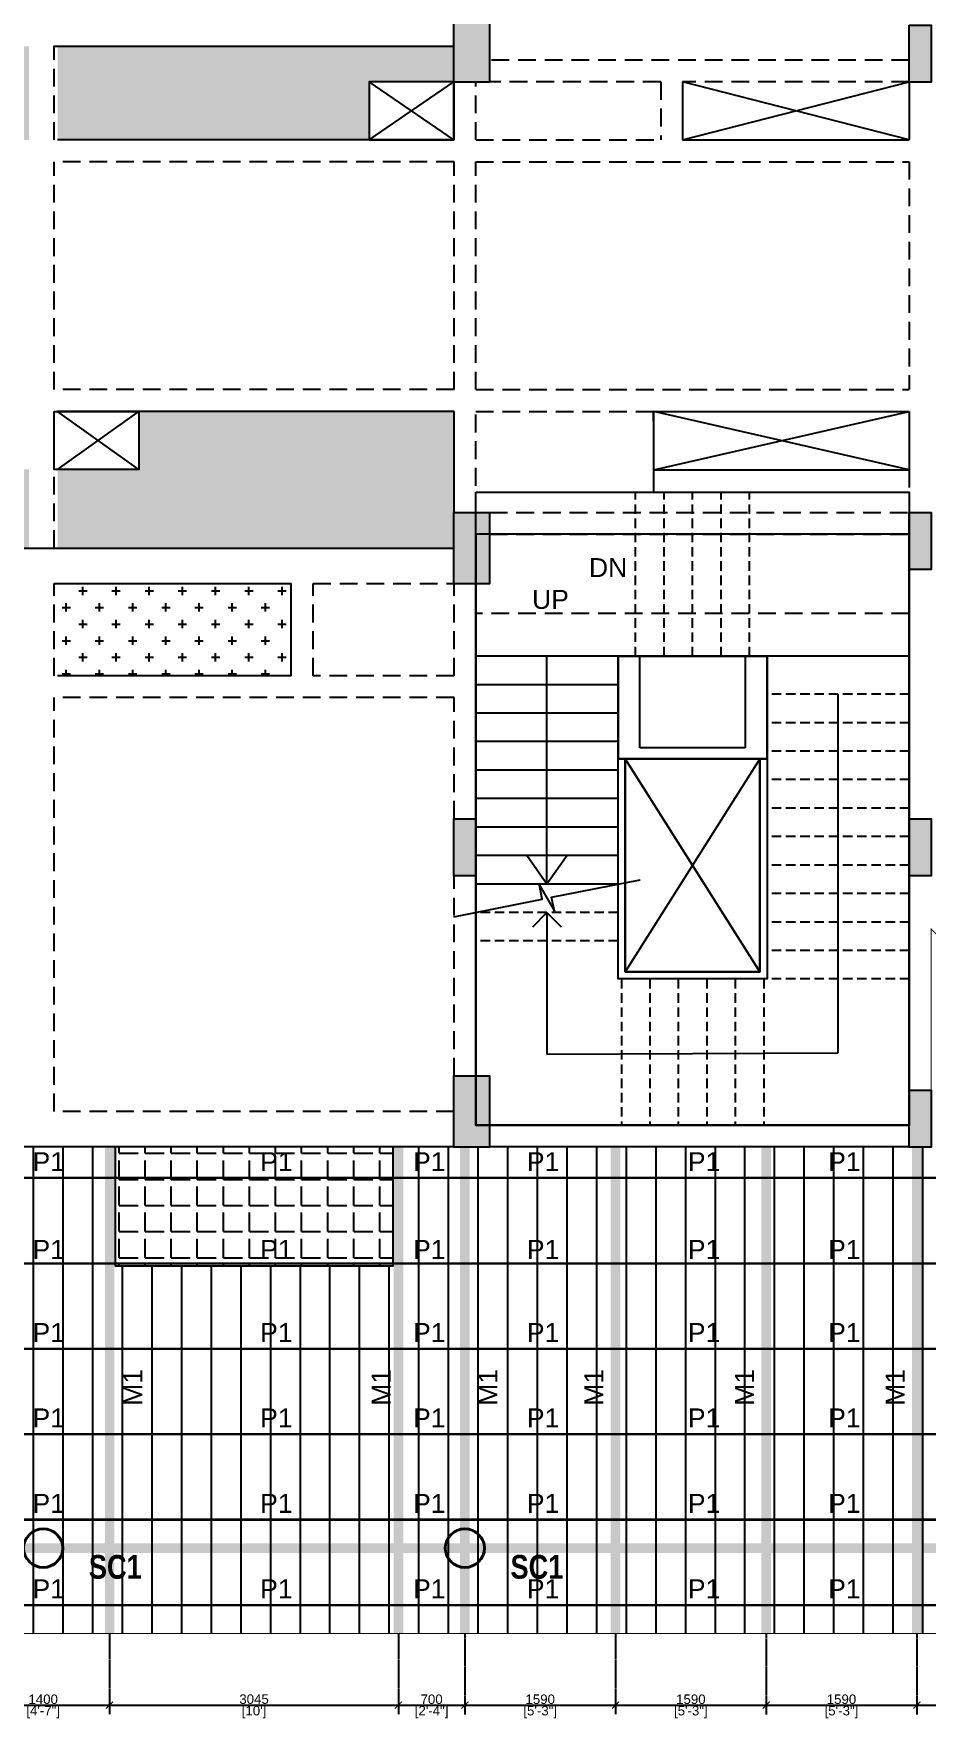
# Model space of a CAD drawing. Header units: millimetres. Extents: x 149548 to 2069915, y -1587483 to -1219800.
# Drawn here: x 1874064 to 1883475, y -1525381 to -1507633 of the extents above; entities that cross this region are included whole.
import ezdxf

# ---------------------------------------------------------------- set-up
doc = ezdxf.new("R2010")
doc.units = ezdxf.units.MM
doc.header["$MEASUREMENT"] = 0
doc.header["$PDMODE"] = 98
for name, pattern in [('ACAD_ISO02W100', [15, 12, -3]), ('CONTINOUS', [0]), ('DASHED', [0.75, 0.5, -0.25]), ('HIDDEN', [0.375, 0.25, -0.125])]:
    doc.linetypes.add(name, pattern=pattern)
doc.layers.add('BEAM NO.', color=7, linetype='Continuous', lineweight=30)
doc.layers.add('DETAIL', color=1, linetype='Continuous', lineweight=25)
for name, color, linetype in [('BEAM-150X450', 225, 'Continuous'), ('BEAM-230X1325', 2, 'Continuous'), ('BEAM-230X450', 31, 'Continuous'), ('BEAM-230X600', 150, 'Continuous'), ('BEAM-300X450', 6, 'Continuous'), ('BEAM-300X900', 35, 'Continuous'), ('BEAM-375X900', 22, 'Continuous'), ('BEAM-450X750', 134, 'Continuous'), ('Projection', 5, 'Continuous'), ('Roof', 7, 'Continuous'), ('S-STRU. CUTOUT', 3, 'Continuous'), ('SHED', 7, 'Continuous'), ('Stair', 7, 'Continuous'), ('Steel Col', 2, 'Continuous'), ('Str. Layout', 7, 'Continuous'), ('STR.COLUMN', 1, 'Continuous'), ('SUNK-HATCH', 8, 'Continuous')]:
    doc.layers.add(name, color=color, linetype=linetype)
doc.layers.add('HATCH_LIGHT_MOFA', color=7, linetype='Continuous', lineweight=5, true_color=0x5b5b5b)
doc.styles.add('1-100', font='arial.ttf', dxfattribs={"height": 400})
doc.styles.add('G3-TEXT', font='ARIALNB.TTF', dxfattribs={"height": 3})
doc.styles.get("Standard").update_dxf_attribs({"font": 'arial.ttf'})
doc.styles.add('style1', font='arial.ttf')
doc.dimstyles.new('DIM 1-100 1', dxfattribs={"dimtxt": 200, "dimasz": 100, "dimexe": 50, "dimexo": 50, "dimgap": 50, "dimtad": 1, "dimdec": 1, "dimrnd": 5, "dimzin": 0, "dimdsep": 46, "dimtxsty": 'Standard', "dimblk": 'ARCHTICK', "dimcen": 100, "dimdle": 100, "dimclrd": 256, "dimclre": 256, "dimclrt": 256, "dimadec": 0, "dimazin": 0, "dimtfac": 1, "dimtdec": 1, "dimtix": 1, "dimtofl": 0, "dimtmove": 1, "dimatfit": 3, "dimldrblk": 'OPEN90', "dimfxl": 1, "dimtolj": 1, "dimtzin": 0, "dimlwd": -1, "dimlwe": -1, "dimarcsym": 0})
doc.dimstyles.new('DIM 1-50', dxfattribs={"dimtxt": 100, "dimasz": 75, "dimexe": 100, "dimexo": 1, "dimgap": 10, "dimtad": 1, "dimdec": 0, "dimrnd": 5, "dimzin": 0, "dimdsep": 46, "dimtxsty": 'Standard', "dimblk": 'ARCHTICK', "dimcen": 100, "dimdle": 100, "dimclrd": 256, "dimclre": 256, "dimclrt": 256, "dimadec": 0, "dimazin": 0, "dimtfac": 1, "dimtdec": 0, "dimtix": 1, "dimtofl": 0, "dimtmove": 1, "dimatfit": 3, "dimldrblk": 'OPEN90', "dimfxl": 1, "dimtolj": 1, "dimtzin": 0, "dimlwd": -1, "dimlwe": -1, "dimarcsym": 0})

# ---------------------------------------------------------------- blocks, each defined once
blk = doc.blocks.new('Steel Col')
at = {"layer": 'Steel Col', "color": 2}
for radius in [210, 200]:
    blk.add_circle((1997102, -1500610), radius, dxfattribs=at)
blk = doc.blocks.new('Elevation_Col')
at = {"layer": 'Steel Col', "color": 251}
for p in [(-161726, 78275), (-157281, 78275)]:
    blk.add_blockref('Steel Col', p, dxfattribs=at)
blk = doc.blocks.new('Roof_SF Lvl')
at = {"layer": 'Roof', "transparency": 33554559}
h = blk.add_hatch(dxfattribs=at)
h.set_pattern_fill('ANSI31', color=8, scale=2500, angle=45)
h.paths.add_polyline_path([(1877852, -1519362), (1877852, -1520612), (1874922, -1520612), (1874922, -1519361), (1873407, -1519361), (1873407, -1520612), (1870477, -1520612), (1870477, -1519362), (1868962, -1519362), (1868962, -1520612), (1866032, -1520612), (1866032, -1519362), (1864517, -1519362), (1864517, -1520612), (1861587, -1520612), (1861587, -1519362), (1860072, -1519362), (1860072, -1520612), (1857142, -1520612), (1857142, -1519362), (1855627, -1519362), (1855627, -1520612), (1852697, -1520612), (1852697, -1519362), (1851824, -1519362), (1851824, -1519361), (1849994, -1524489), (1890915, -1524488), (1883525, -1517065), (1883525, -1519361), (1877852, -1519361)], is_closed=False)
at = {"layer": 'Roof', "color": 6, "const_width": 10}
blk.add_lwpolyline([(1890915, -1524488), (1849994, -1524489), (1849994, -1513276), (1851825, -1513276), (1851824, -1519362), (1883525, -1519361), (1883525, -1517066)], close=True, dxfattribs=at)
blk = doc.blocks.new('_ArchTick')
at = {"color": 0, "linetype": 'ByBlock', "const_width": 0.15}
blk.add_lwpolyline([(-0.5, -0.5), (0.5, 0.5)], dxfattribs=at)
blk = doc.blocks.new('_Open90')
at = {"color": 0, "linetype": 'ByBlock', "lineweight": -2}
for p, q in [((0, 0), (-1, 0)), ((-0.5, 0.5), (0, 0)), ((0, 0), (-0.5, -0.5))]:
    blk.add_line(p, q, dxfattribs=at)
blk = doc.blocks.new('COL')
at = {"layer": 'STR.COLUMN', "transparency": 33554687}
h = blk.add_hatch(color=256, dxfattribs=at)
h.dxf.hatch_style = 1
h.paths.add_polyline_path([(1839706, -1406139), (1840081, -1406139), (1840081, -1406889), (1839706, -1406889)])
h = blk.add_hatch(color=256, dxfattribs=at)
h.dxf.hatch_style = 1
h.paths.add_polyline_path([(1844506, -1406289), (1844506, -1406889), (1844736, -1406889), (1844736, -1406289)])
h = blk.add_hatch(color=256, dxfattribs=at)
h.dxf.hatch_style = 1
h.paths.add_polyline_path([(1839706, -1412174), (1840081, -1412174), (1840081, -1411424), (1839706, -1411424)])
h = blk.add_hatch(color=256, dxfattribs=at)
h.dxf.hatch_style = 1
h.paths.add_polyline_path([(1844506, -1411424), (1844506, -1412024), (1844736, -1412024), (1844736, -1411424)])
h = blk.add_hatch(color=256, dxfattribs=at)
h.dxf.hatch_style = 1
h.paths.add_polyline_path([(1839706, -1414651), (1839706, -1415251), (1839936, -1415251), (1839936, -1414651)])
h = blk.add_hatch(color=256, dxfattribs=at)
h.dxf.hatch_style = 1
h.paths.add_polyline_path([(1844506, -1414651), (1844506, -1415251), (1844736, -1415251), (1844736, -1414651)])
h = blk.add_hatch(color=256, dxfattribs=at)
h.dxf.hatch_style = 1
h.paths.add_polyline_path([(1839706, -1418109), (1840081, -1418109), (1840081, -1417359), (1839706, -1417359)])
h = blk.add_hatch(color=256, dxfattribs=at)
h.dxf.hatch_style = 1
h.paths.add_polyline_path([(1844506, -1417509), (1844506, -1418109), (1844736, -1418109), (1844736, -1417509)])
at = {"layer": 'STR.COLUMN', "color": 5}
for points in [[(1839706, -1406139), (1840081, -1406139), (1840081, -1406889), (1839706, -1406889), (1839706, -1406139)], [(1844506, -1406289), (1844736, -1406289), (1844736, -1406889), (1844506, -1406889), (1844506, -1406289)], [(1839706, -1411424), (1840081, -1411424), (1840081, -1412174), (1839706, -1412174), (1839706, -1411424)], [(1844506, -1411424), (1844736, -1411424), (1844736, -1412024), (1844506, -1412024), (1844506, -1411424)], [(1839706, -1414651), (1839936, -1414651), (1839936, -1415251), (1839706, -1415251), (1839706, -1414651)], [(1844506, -1414651), (1844736, -1414651), (1844736, -1415251), (1844506, -1415251), (1844506, -1414651)], [(1839706, -1417359), (1840081, -1417359), (1840081, -1418109), (1839706, -1418109), (1839706, -1417359)], [(1844506, -1417509), (1844736, -1417509), (1844736, -1418109), (1844506, -1418109), (1844506, -1417509)]]:
    blk.add_lwpolyline(points, dxfattribs=at)
blk = doc.blocks.new('*D331')
at = {"layer": 'Defpoints', "color": 0}
for p in [(1873464, -1524488), (1874864, -1524488), (1874864, -1525242)]:
    blk.add_point(p, dxfattribs=at)
at = {"layer": 'DETAIL', "linetype": 'DASHED'}
for p, q in [((1873464, -1524489), (1873464, -1525342)), ((1874864, -1524489), (1874864, -1525342))]:
    blk.add_line(p, q, dxfattribs=at)
at = {"layer": 'DETAIL', "linetype": 'ACAD_ISO02W100'}
blk.add_line((1873364, -1525242), (1874964, -1525242), dxfattribs=at)
at = {"layer": 'DETAIL', "linetype": 'ByBlock', "xscale": 75, "yscale": 75, "zscale": 75, "rotation": 180}
blk.add_blockref('_ArchTick', (1873464, -1525242), dxfattribs=at)
at = {"layer": 'DETAIL', "linetype": 'ByBlock', "xscale": 75, "yscale": 75, "zscale": 75}
blk.add_blockref('_ArchTick', (1874864, -1525242), dxfattribs=at)
at = {"layer": 'DETAIL', "char_height": 100, "attachment_point": 5}
for s, insert in [('\\A1;[4\'-7"]', (1874164, -1525315)), ('\\A1;1400', (1874164, -1525181))]:
    blk.add_mtext(s, dxfattribs=dict(at, insert=insert))
blk = doc.blocks.new('*D332')
at = {"layer": 'Defpoints', "color": 0}
for p in [(1874864, -1524488), (1877909, -1524488), (1877909, -1525242)]:
    blk.add_point(p, dxfattribs=at)
at = {"layer": 'DETAIL', "linetype": 'DASHED'}
for p, q in [((1874864, -1524489), (1874864, -1525342)), ((1877909, -1524489), (1877909, -1525342))]:
    blk.add_line(p, q, dxfattribs=at)
at = {"layer": 'DETAIL', "linetype": 'ACAD_ISO02W100'}
blk.add_line((1874764, -1525242), (1878009, -1525242), dxfattribs=at)
at = {"layer": 'DETAIL', "linetype": 'ByBlock', "xscale": 75, "yscale": 75, "zscale": 75, "rotation": 180}
blk.add_blockref('_ArchTick', (1874864, -1525242), dxfattribs=at)
at = {"layer": 'DETAIL', "linetype": 'ByBlock', "xscale": 75, "yscale": 75, "zscale": 75}
blk.add_blockref('_ArchTick', (1877909, -1525242), dxfattribs=at)
at = {"layer": 'DETAIL', "char_height": 100, "attachment_point": 5}
for s, insert in [('\\A1;3045', (1876387, -1525180)), ("\\A1;[10']", (1876387, -1525316))]:
    blk.add_mtext(s, dxfattribs=dict(at, insert=insert))
blk = doc.blocks.new('*D333')
at = {"layer": 'Defpoints', "color": 0}
for p in [(1877909, -1524488), (1878610, -1524489), (1878610, -1525242)]:
    blk.add_point(p, dxfattribs=at)
at = {"layer": 'DETAIL', "linetype": 'DASHED'}
for p, q in [((1877909, -1524489), (1877909, -1525342)), ((1878610, -1524490), (1878610, -1525342))]:
    blk.add_line(p, q, dxfattribs=at)
at = {"layer": 'DETAIL', "linetype": 'ACAD_ISO02W100'}
blk.add_line((1877809, -1525242), (1878710, -1525242), dxfattribs=at)
at = {"layer": 'DETAIL', "linetype": 'ByBlock', "xscale": 75, "yscale": 75, "zscale": 75, "rotation": 180}
blk.add_blockref('_ArchTick', (1877909, -1525242), dxfattribs=at)
at = {"layer": 'DETAIL', "linetype": 'ByBlock', "xscale": 75, "yscale": 75, "zscale": 75}
blk.add_blockref('_ArchTick', (1878610, -1525242), dxfattribs=at)
at = {"layer": 'DETAIL', "char_height": 100, "attachment_point": 5}
for s, insert in [('\\A1;[2\'-4"]', (1878259, -1525316)), ('\\A1;700', (1878259, -1525181))]:
    blk.add_mtext(s, dxfattribs=dict(at, insert=insert))
blk = doc.blocks.new('*D334')
at = {"layer": 'Defpoints', "color": 0}
for p in [(1878610, -1524489), (1880198, -1524488), (1880198, -1525242)]:
    blk.add_point(p, dxfattribs=at)
at = {"layer": 'DETAIL', "linetype": 'DASHED'}
for p, q in [((1878610, -1524490), (1878610, -1525342)), ((1880198, -1524489), (1880198, -1525342))]:
    blk.add_line(p, q, dxfattribs=at)
at = {"layer": 'DETAIL', "linetype": 'ACAD_ISO02W100'}
blk.add_line((1878510, -1525242), (1880298, -1525242), dxfattribs=at)
at = {"layer": 'DETAIL', "linetype": 'ByBlock', "xscale": 75, "yscale": 75, "zscale": 75, "rotation": 180}
blk.add_blockref('_ArchTick', (1878610, -1525242), dxfattribs=at)
at = {"layer": 'DETAIL', "linetype": 'ByBlock', "xscale": 75, "yscale": 75, "zscale": 75}
blk.add_blockref('_ArchTick', (1880198, -1525242), dxfattribs=at)
at = {"layer": 'DETAIL', "char_height": 100, "attachment_point": 5}
for s, insert in [('\\A1;[5\'-3"]', (1879404, -1525316)), ('\\A1;1590', (1879404, -1525181))]:
    blk.add_mtext(s, dxfattribs=dict(at, insert=insert))
blk = doc.blocks.new('*D335')
at = {"layer": 'Defpoints', "color": 0}
for p in [(1880198, -1524488), (1881786, -1524489), (1881786, -1525242)]:
    blk.add_point(p, dxfattribs=at)
at = {"layer": 'DETAIL', "linetype": 'DASHED'}
for p, q in [((1880198, -1524489), (1880198, -1525342)), ((1881786, -1524490), (1881786, -1525342))]:
    blk.add_line(p, q, dxfattribs=at)
at = {"layer": 'DETAIL', "linetype": 'ACAD_ISO02W100'}
blk.add_line((1880098, -1525242), (1881886, -1525242), dxfattribs=at)
at = {"layer": 'DETAIL', "linetype": 'ByBlock', "xscale": 75, "yscale": 75, "zscale": 75, "rotation": 180}
blk.add_blockref('_ArchTick', (1880198, -1525242), dxfattribs=at)
at = {"layer": 'DETAIL', "linetype": 'ByBlock', "xscale": 75, "yscale": 75, "zscale": 75}
blk.add_blockref('_ArchTick', (1881786, -1525242), dxfattribs=at)
at = {"layer": 'DETAIL', "char_height": 100, "attachment_point": 5}
for s, insert in [('\\A1;[5\'-3"]', (1880992, -1525316)), ('\\A1;1590', (1880992, -1525181))]:
    blk.add_mtext(s, dxfattribs=dict(at, insert=insert))
blk = doc.blocks.new('*D336')
at = {"layer": 'Defpoints', "color": 0}
for p in [(1881786, -1524489), (1883375, -1524489), (1883375, -1525242)]:
    blk.add_point(p, dxfattribs=at)
at = {"layer": 'DETAIL', "linetype": 'DASHED'}
for p, q in [((1881786, -1524490), (1881786, -1525342)), ((1883375, -1524490), (1883375, -1525342))]:
    blk.add_line(p, q, dxfattribs=at)
at = {"layer": 'DETAIL', "linetype": 'ACAD_ISO02W100'}
blk.add_line((1881686, -1525242), (1883475, -1525242), dxfattribs=at)
at = {"layer": 'DETAIL', "linetype": 'ByBlock', "xscale": 75, "yscale": 75, "zscale": 75, "rotation": 180}
blk.add_blockref('_ArchTick', (1881786, -1525242), dxfattribs=at)
at = {"layer": 'DETAIL', "linetype": 'ByBlock', "xscale": 75, "yscale": 75, "zscale": 75}
blk.add_blockref('_ArchTick', (1883375, -1525242), dxfattribs=at)
at = {"layer": 'DETAIL', "char_height": 100, "attachment_point": 5}
for s, insert in [('\\A1;[5\'-3"]', (1882580, -1525316)), ('\\A1;1590', (1882580, -1525181))]:
    blk.add_mtext(s, dxfattribs=dict(at, insert=insert))
blk = doc.blocks.new('*D337')
at = {"layer": 'Defpoints', "color": 0}
for p in [(1883375, -1524489), (1885175, -1524489), (1885175, -1525242)]:
    blk.add_point(p, dxfattribs=at)
at = {"layer": 'DETAIL', "linetype": 'DASHED'}
for p, q in [((1883375, -1524490), (1883375, -1525342)), ((1885175, -1524490), (1885175, -1525342))]:
    blk.add_line(p, q, dxfattribs=at)
at = {"layer": 'DETAIL', "linetype": 'ACAD_ISO02W100'}
blk.add_line((1883275, -1525242), (1885275, -1525242), dxfattribs=at)
at = {"layer": 'DETAIL', "linetype": 'ByBlock', "xscale": 75, "yscale": 75, "zscale": 75, "rotation": 180}
blk.add_blockref('_ArchTick', (1883375, -1525242), dxfattribs=at)
at = {"layer": 'DETAIL', "linetype": 'ByBlock', "xscale": 75, "yscale": 75, "zscale": 75}
blk.add_blockref('_ArchTick', (1885175, -1525242), dxfattribs=at)
at = {"layer": 'DETAIL', "char_height": 100, "attachment_point": 5}
for s, insert in [('\\A1;[5\'-11"]', (1884275, -1525316)), ('\\A1;1800', (1884275, -1525181))]:
    blk.add_mtext(s, dxfattribs=dict(at, insert=insert))
blk = doc.blocks.new('G$CA5CD48FA')
at = {"layer": 'S-STRU. CUTOUT', "ltscale": 750}
for p, q in [((-3225, 4090), (-1805, 1845)), ((-1805, 4090), (-3225, 1845))]:
    blk.add_line(p, q, dxfattribs=at)
blk.add_lwpolyline([(-3225, 4090), (-3225, 1845), (-1805, 1845), (-1805, 4090)], dxfattribs=at)
at = {"layer": 'Stair', "color": 8, "linetype": 'DASHED', "ltscale": 200}
for p, q in [((-3115, 5170), (-3115, 6900)), ((-2815, 5170), (-2815, 6900)), ((-2515, 5170), (-2515, 6900)), ((-2215, 5170), (-2215, 6900)), ((-1915, 5170), (-1915, 6900)), ((-230, 4770), (-1730, 4770)), ((-230, 4470), (-1730, 4470)), ((-230, 4170), (-1730, 4170)), ((-230, 3870), (-1730, 3870)), ((-230, 3570), (-1730, 3570)), ((-230, 3270), (-1730, 3270)), ((-230, 2970), (-1730, 2970)), ((-230, 2670), (-1730, 2670)), ((-3300, 2470), (-4800, 2470)), ((-230, 2370), (-1730, 2370)), ((-3300, 2170), (-4800, 2170)), ((-230, 2070), (-1730, 2070)), ((-3265, 1770), (-3265, 230)), ((-2965, 1770), (-2965, 230)), ((-2665, 1770), (-2665, 230)), ((-2365, 1770), (-2365, 230)), ((-2065, 1770), (-2065, 230)), ((-1765, 1770), (-1765, 230)), ((-230, 1770), (-1730, 1770))]:
    blk.add_line(p, q, dxfattribs=at)
at = {"layer": 'Stair', "color": 8, "linetype": 'Continuous', "ltscale": 200}
for p, q in [((-3300, 5170), (-4800, 5170)), ((-3300, 4870), (-4800, 4870)), ((-3300, 4570), (-4800, 4570)), ((-3300, 4270), (-4800, 4270)), ((-3300, 3970), (-4800, 3970)), ((-3300, 3670), (-4800, 3670)), ((-3300, 3370), (-4800, 3370)), ((-3300, 3070), (-4800, 3070)), ((-3300, 2770), (-4800, 2770))]:
    blk.add_line(p, q, dxfattribs=at)
for points in [[(-4800, 6900), (-230, 6900), (-230, 230), (-4800, 230)], [(-1730, 5170), (-3300, 5170), (-3300, 4090), (-1730, 4090)]]:
    blk.add_lwpolyline(points, close=True, dxfattribs=at)
at = {"layer": 'Stair'}
for points in [[(-1730, 4090), (-1730, 1770), (-3300, 1770), (-3300, 4090)], [(-5031, 2424), (-4099, 2610), (-4128, 2757), (-3972, 2483), (-4001, 2630), (-3069, 2816)]]:
    blk.add_lwpolyline(points, dxfattribs=at)
at = {"layer": 'Stair', "char_height": 200, "width": 5188.23, "attachment_point": 1, "style": '1-100'}
for s, insert in [('DN', (-3607, 6204)), ('UP', (-4207, 5869))]:
    blk.add_mtext(s, dxfattribs=dict(at, insert=insert))
at = {"layer": 'Stair'}
for points, override in [([(-4050, 2770), (-4050, 5170)], {"dimasz": 300, "dimldrblk": 'Open90'}), ([(-4050, 2470), (-4050, 977), (-980, 992), (-980, 4770)], {"dimasz": 300})]:
    blk.add_leader(points, dimstyle='DIM 1-100 1', override=override, dxfattribs=at)
blk = doc.blocks.new('G$C1F1F9976')
at = {"layer": 'HATCH_LIGHT_MOFA'}
blk.add_lwpolyline([(-5031, -15936), (-4099, -15750), (-4128, -15603), (-3972, -15877), (-4001, -15730), (-3069, -15544)], dxfattribs=at)
at = {"layer": 'S-STRU. CUTOUT', "ltscale": 750}
for p, q in [((-3225, -14270), (-1805, -16515)), ((-1805, -14270), (-3225, -16515))]:
    blk.add_line(p, q, dxfattribs=at)
at = {"layer": 'Stair', "color": 8, "linetype": 'Continuous', "ltscale": 200}
for p, q in [((-3300, -13190), (-4800, -13190)), ((-3300, -13190), (-1730, -13190)), ((-3300, -13490), (-4800, -13490)), ((-3300, -13790), (-4800, -13790)), ((-3300, -14090), (-4800, -14090)), ((-3299, -14270), (-1730, -14270)), ((-3300, -14390), (-4800, -14390)), ((-3300, -14690), (-4800, -14690)), ((-3300, -14990), (-4800, -14990)), ((-3300, -15290), (-4800, -15290)), ((-3300, -15590), (-4800, -15590))]:
    blk.add_line(p, q, dxfattribs=at)
at = {"layer": 'Stair', "color": 8, "linetype": 'DASHED', "ltscale": 200}
for p, q in [((-230, -13590), (-1730, -13590)), ((-230, -13890), (-1730, -13890)), ((-230, -14190), (-1730, -14190)), ((-230, -14490), (-1730, -14490)), ((-230, -14790), (-1730, -14790)), ((-230, -15090), (-1730, -15090)), ((-230, -15390), (-1730, -15390)), ((-230, -15690), (-1730, -15690)), ((-3300, -15890), (-4800, -15890)), ((-230, -15990), (-1730, -15990)), ((-3300, -16190), (-4800, -16190)), ((-230, -16290), (-1730, -16290)), ((-3265, -16590), (-3265, -18130)), ((-2965, -16590), (-2965, -18130)), ((-2665, -16590), (-2665, -18130)), ((-2365, -16590), (-2365, -18130)), ((-2065, -16590), (-2065, -18130)), ((-1765, -16590), (-1765, -18130)), ((-230, -16590), (-1730, -16590))]:
    blk.add_line(p, q, dxfattribs=at)
at = {"layer": 'Stair', "color": 8, "linetype": 'Continuous', "ltscale": 200}
blk.add_lwpolyline([(-230, -11905), (-4800, -11905), (-4800, -18130), (-230, -18130)], close=True, dxfattribs=at)
for points in [[(-1730, -13190), (-1730, -16590), (-3300, -16590), (-3300, -13190)], [(-3225, -14270), (-3225, -16515), (-1805, -16515), (-1805, -14270)]]:
    blk.add_lwpolyline(points, dxfattribs=at)
at = {"layer": 'HATCH_LIGHT_MOFA'}
for points, override in [([(-4050, -15590), (-4050, -13190)], {"dimasz": 300, "dimldrblk": 'Open90'}), ([(-4050, -15890), (-4050, -17383), (-980, -17368), (-980, -13590)], {"dimasz": 300})]:
    blk.add_leader(points, dimstyle='DIM 1-100 1', override=override, dxfattribs=at)
blk = doc.blocks.new('2nd floor layout')
at = {"layer": 'SUNK-HATCH', "linetype": 'Continuous', "transparency": 33554559}
h = blk.add_hatch(dxfattribs=at)
h.set_pattern_fill('HEX', color=8, scale=1500)
h.set_pattern_definition([(0, (38788.42, -101253.6), (0, 324.759526), [187.5, -375]), (120, (38788.42, -101253.6), (-281.25, -162.379763), [187.5, -375]), (60, (38975.92, -101253.6), (-281.25, 162.379763), [187.5, -375])])
h.paths.add_polyline_path([(1855377, -1511613), (1855377, -1512223), (1856235, -1512223), (1856235, -1513052), (1852275, -1513052), (1852275, -1512677), (1852125, -1512677), (1852125, -1511612)])
h.paths.add_polyline_path([(1860645, -1511612), (1860645, -1512677), (1860495, -1512677), (1860495, -1513052), (1856535, -1513052), (1856535, -1512223), (1857392, -1512223), (1857392, -1511613)])
h.paths.add_polyline_path([(1869605, -1511612), (1869605, -1513052), (1865425, -1513052), (1865425, -1512223), (1866282, -1512223), (1866282, -1511613)])
h.paths.add_polyline_path([(1873157, -1511613), (1873157, -1512223), (1874015, -1512223), (1874015, -1513052), (1870055, -1513052), (1870055, -1512677), (1869905, -1512677), (1869905, -1511612)])
h.paths.add_polyline_path([(1865125, -1512223), (1865125, -1513052), (1860945, -1513052), (1860945, -1511612), (1864267, -1511612), (1864267, -1512223)])
h.paths.add_polyline_path([(1856535, -1507767), (1860495, -1507767), (1860495, -1508142), (1859822, -1508142), (1859822, -1508752), (1856535, -1508752)])
h.paths.add_polyline_path([(1852275, -1507767), (1856235, -1507767), (1856235, -1508752), (1852930, -1508752), (1852930, -1508142), (1852275, -1508142)])
h.paths.add_polyline_path([(1875172, -1511613), (1878495, -1511613), (1878495, -1513052), (1874315, -1513052), (1874315, -1512223), (1875172, -1512223)])
h.paths.add_polyline_path([(1860945, -1507767), (1865125, -1507767), (1865125, -1508752), (1861837, -1508752), (1861837, -1508143), (1860945, -1508142)])
h.paths.add_polyline_path([(1865425, -1507767), (1869605, -1507767), (1869605, -1508142), (1868712, -1508142), (1868712, -1508752), (1865425, -1508752)])
h.paths.add_polyline_path([(1874315, -1507767), (1878495, -1507767), (1878495, -1508142), (1877602, -1508142), (1877602, -1508752), (1874315, -1508752)])
h.paths.add_polyline_path([(1870055, -1507767), (1874015, -1507767), (1874015, -1508752), (1870727, -1508752), (1870727, -1508142), (1870055, -1508143)])
h = blk.add_hatch(dxfattribs=at)
h.set_pattern_fill('CROSS', color=8, scale=700)
h.set_pattern_definition([(0, (38788.42, -101253.61), (175, 175), [87.5, -262.5]), (90, (38832.17, -101297.36), (-175, 175), [87.5, -262.5])])
h.paths.add_polyline_path([(1876780, -1514398), (1876780, -1513427), (1874315, -1513427), (1874315, -1514398)])
h = blk.add_hatch(dxfattribs=at)
h.set_pattern_fill('ANGLE', color=8, scale=1000)
h.set_pattern_definition([(0, (38788.42, -101253.6), (0, 275), [200, -75]), (90, (38788.42, -101253.6), (-275, 2e-14), [200, -75])])
h.paths.add_polyline_path([(1877852, -1519362), (1874922, -1519362), (1874922, -1520613), (1877852, -1520613), (1877852, -1519363)], is_closed=False)
at = {"layer": 'BEAM-150X450', "linetype": 'CONTINOUS', "ltscale": 750}
for p, q in [((1881795, -1515272), (1880225, -1515272)), ((1881565, -1515157), (1880455, -1515157))]:
    blk.add_line(p, q, dxfattribs=at)
at = {"layer": 'BEAM-230X1325', "linetype": 'HIDDEN', "ltscale": 750}
blk.add_line((1883295, -1513277), (1883295, -1513742), dxfattribs=at)
at = {"layer": 'BEAM-230X1325', "linetype": 'CONTINOUS', "ltscale": 750}
blk.add_line((1883295, -1514192), (1883295, -1515904), dxfattribs=at)
at = {"layer": 'BEAM-230X450', "linetype": 'HIDDEN', "ltscale": 750}
for p, q in [((1880675, -1508142), (1880675, -1508752)), ((1878725, -1508752), (1880675, -1508752)), ((1878725, -1508982), (1883295, -1508982)), ((1878725, -1511382), (1883295, -1511382)), ((1878725, -1511612), (1880597, -1511612)), ((1878870, -1512677), (1883295, -1512677)), ((1878870, -1512907), (1883295, -1512907)), ((1877010, -1514398), (1877010, -1513427)), ((1878495, -1514398), (1877010, -1514398)), ((1878495, -1514628), (1874315, -1514628))]:
    blk.add_line(p, q, dxfattribs=at)
at = {"layer": 'BEAM-230X450', "linetype": 'CONTINOUS', "ltscale": 750}
for p, q in [((1880905, -1508142), (1880905, -1508752)), ((1880905, -1508752), (1883295, -1508752)), ((1880600, -1511612), (1883295, -1511612)), ((1876780, -1514398), (1876780, -1513427)), ((1880225, -1515272), (1880225, -1514192)), ((1880455, -1515157), (1880455, -1514192)), ((1881565, -1514192), (1881565, -1515157)), ((1881795, -1514192), (1881795, -1515272)), ((1876780, -1514398), (1874315, -1514398))]:
    blk.add_line(p, q, dxfattribs=at)
at = {"layer": 'BEAM-230X600', "linetype": 'HIDDEN', "ltscale": 750}
for p, q in [((1874278, -1508752), (1874278, -1507762)), ((1883295, -1507912), (1878870, -1507912)), ((1878725, -1508752), (1878725, -1508142)), ((1880675, -1508142), (1878870, -1508142)), ((1883295, -1508142), (1880905, -1508142)), ((1874278, -1511382), (1874278, -1508982)), ((1878495, -1508982), (1874315, -1508982)), ((1878495, -1511382), (1878495, -1508982)), ((1878725, -1511382), (1878725, -1508982)), ((1883295, -1508982), (1883295, -1511382)), ((1878495, -1511382), (1874315, -1511382)), ((1874278, -1513052), (1874278, -1511612)), ((1878725, -1512677), (1878725, -1511612)), ((1883295, -1512227), (1883295, -1512677)), ((1874278, -1514398), (1874278, -1513427)), ((1878495, -1514398), (1878495, -1513427)), ((1878725, -1513742), (1878725, -1513427)), ((1874278, -1518987), (1874278, -1514628)), ((1878495, -1515904), (1878495, -1514628)), ((1878495, -1518612), (1878495, -1516504)), ((1883295, -1519132), (1878870, -1519132))]:
    blk.add_line(p, q, dxfattribs=at)
at = {"layer": 'BEAM-230X600', "linetype": 'CONTINOUS', "ltscale": 750}
for p, q in [((1878495, -1508752), (1878495, -1508142)), ((1883295, -1508142), (1883295, -1508752)), ((1878495, -1512677), (1878495, -1511612)), ((1883295, -1511612), (1883295, -1512227)), ((1878725, -1515904), (1878725, -1514192)), ((1878725, -1518612), (1878725, -1516504)), ((1883295, -1516504), (1883295, -1518762)), ((1883295, -1519362), (1878870, -1519362))]:
    blk.add_line(p, q, dxfattribs=at)
at = {"layer": 'BEAM-230X600', "linetype": 'Continuous', "ltscale": 750}
for p, q in [((1878495, -1508752), (1874315, -1508752)), ((1878495, -1511612), (1874315, -1511612))]:
    blk.add_line(p, q, dxfattribs=at)
at = {"layer": 'BEAM-230X600', "color": 251}
for p, q in [((1880597, -1511715), (1880597, -1511612)), ((1880597, -1511612), (1880597, -1512462))]:
    blk.add_line(p, q, dxfattribs=at)
at = {"layer": 'BEAM-300X450', "linetype": 'HIDDEN', "ltscale": 750}
blk.add_line((1883295, -1513742), (1878725, -1513742), dxfattribs=at)
at = {"layer": 'BEAM-300X450', "linetype": 'CONTINOUS', "ltscale": 750}
for p, q in [((1880225, -1514192), (1878725, -1514192)), ((1881565, -1514192), (1880455, -1514192)), ((1883295, -1514192), (1881795, -1514192))]:
    blk.add_line(p, q, dxfattribs=at)
at = {"layer": 'BEAM-300X900', "linetype": 'CONTINOUS', "ltscale": 750}
for p, q in [((1878495, -1507767), (1874278, -1507767)), ((1870055, -1513052), (1875172, -1513052)), ((1874315, -1513052), (1878495, -1513052)), ((1874278, -1513427), (1876780, -1513427))]:
    blk.add_line(p, q, dxfattribs=at)
at = {"layer": 'BEAM-375X900', "linetype": 'HIDDEN', "ltscale": 750}
blk.add_line((1877010, -1513427), (1878495, -1513427), dxfattribs=at)
at = {"layer": 'BEAM-450X750', "linetype": 'HIDDEN', "ltscale": 750}
blk.add_line((1878495, -1518987), (1874315, -1518987), dxfattribs=at)
at = {"layer": 'BEAM-450X750', "linetype": 'CONTINOUS', "ltscale": 750}
blk.add_line((1878495, -1519362), (1870055, -1519362), dxfattribs=at)
at = {"layer": 'Projection', "linetype": 'CONTINOUS', "ltscale": 750}
blk.add_lwpolyline([(1874922, -1519362), (1874922, -1520613), (1877852, -1520613), (1877852, -1519363)], dxfattribs=at)
at = {"layer": 'S-STRU. CUTOUT', "ltscale": 750}
for p, q in [((1878494, -1508752), (1877602, -1508142)), ((1877602, -1508752), (1878494, -1508142)), ((1883295, -1508752), (1880905, -1508142)), ((1880905, -1508752), (1883295, -1508142)), ((1875172, -1512223), (1874315, -1511613, 0)), ((1874315, -1512223, 0), (1875172, -1511613)), ((1883295, -1512227), (1880600, -1511612)), ((1880600, -1512227), (1883295, -1511612)), ((1880600, -1512227), (1883295, -1512227)), ((1881720, -1517517), (1880300, -1515272)), ((1881720, -1515272), (1880300, -1517517))]:
    blk.add_line(p, q, dxfattribs=at)
for points in [[(1877602, -1508752), (1878494, -1508752), (1878494, -1508142), (1877602, -1508142)], [(1874278, -1511613), (1875172, -1511613), (1875172, -1512223), (1874278, -1512223)], [(1880300, -1515272), (1881720, -1515272), (1881720, -1517517), (1880300, -1517517)]]:
    blk.add_lwpolyline(points, close=True, dxfattribs=at)
at = {"color": 251}
blk.add_blockref('G$C1F1F9976', (1883525, -1501002), dxfattribs=at)
at = {"layer": 'BEAM-230X1325', "linetype": 'CONTINOUS', "ltscale": 750}
blk.add_blockref('G$CA5CD48FA', (1883525, -1519362), dxfattribs=at)
at = {"layer": 'STR.COLUMN'}
blk.add_blockref('COL', (38788, -101254), dxfattribs=at)

msp = doc.modelspace()

# ---------------------------------------------------------------- linework, layer by layer
at = {"layer": 'SHED', "color": 114, "const_width": 100}
for points in [[(1874864.29, -1519361.43), (1874864.29, -1524488.49)], [(1877909.42, -1519361.3), (1877909.42, -1524488.49)], [(1878609.53, -1519362.42), (1878609.53, -1524488.51)], [(1880197.86, -1519362.42), (1880197.86, -1524488.51)], [(1881786.19, -1519362.42), (1881786.19, -1524488.51)], [(1883374.52, -1519362.42), (1883374.52, -1524488.47)], [(1850315.19, -1523589.31), (1890019.42, -1523589.27)]]:
    msp.add_lwpolyline(points, dxfattribs=at)
at = {"layer": 'SHED', "color": 5, "const_width": 25}
for points in [[(1886136.36, -1519688.52), (1851707.37, -1519688.52)], [(1887032.27, -1520588.52), (1851386.12, -1520588.52)], [(1887928.19, -1521488.52), (1851064.87, -1521488.52)], [(1888824.11, -1522388.52), (1850743.62, -1522388.52)], [(1889720.03, -1523288.52), (1850422.37, -1523288.52)], [(1890615.95, -1524188.52), (1850101.12, -1524188.52)]]:
    msp.add_lwpolyline(points, dxfattribs=at)

# ---------------------------------------------------------------- block references
at = {"layer": 'Roof', "color": 251}
msp.add_blockref('Roof_SF Lvl', (0, 0), dxfattribs=at)
at = {"layer": 'Str. Layout', "color": 251}
msp.add_blockref('2nd floor layout', (0, 0), dxfattribs=at)
at = {"layer": 'STR.COLUMN'}
msp.add_blockref('Elevation_Col', (38788.42, -101253.61), dxfattribs=at)

# ---------------------------------------------------------------- texts
at = {"color": 1, "style": 'G3-TEXT'}
for p in [(1874645.64, -1523910.66), (1879090.64, -1523910.66)]:
    msp.add_text('SC1', height=250, dxfattribs=at).set_placement(p)
at = {"layer": 'BEAM NO.', "ltscale": 500, "style": 'style1'}
for p in [(1874051.77, -1519616.89), (1876451.71, -1519616.89), (1878063.79, -1519616.89), (1879263.75, -1519616.89), (1880960.68, -1519616.89), (1882439.43, -1519616.89), (1874051.77, -1520541.26), (1876451.71, -1520541.26), (1878063.79, -1520541.26), (1879263.75, -1520541.26), (1880960.68, -1520541.26), (1882439.43, -1520541.26), (1874051.77, -1521416.89), (1876451.71, -1521416.89), (1878063.79, -1521416.89), (1879263.75, -1521416.89), (1880960.68, -1521416.89), (1882439.43, -1521416.89), (1874051.77, -1522316.89), (1876451.71, -1522316.89), (1878063.79, -1522316.89), (1879263.75, -1522316.89), (1880960.68, -1522316.89), (1882439.43, -1522316.89), (1874051.77, -1523216.89), (1876451.71, -1523216.89), (1878063.79, -1523216.89), (1879263.75, -1523216.89), (1880960.68, -1523216.89), (1882439.43, -1523216.89), (1874051.77, -1524116.89), (1876451.71, -1524116.89), (1878063.79, -1524116.89), (1879263.75, -1524116.89), (1880960.68, -1524116.89), (1882439.43, -1524116.89)]:
    msp.add_text('P1', height=200, dxfattribs=at).set_placement(p)
for p in [(1875208.33, -1522088.57), (1877826.32, -1522088.57), (1878953.56, -1522088.57), (1880068.68, -1522088.57), (1881657.01, -1522088.57), (1883245.34, -1522088.57)]:
    msp.add_text('M1', height=200, rotation=90, dxfattribs=at).set_placement(p)

# ---------------------------------------------------------------- dimensions: what is measured, and where the dimension line sits
at = {"layer": 'DETAIL', "color": 251}
for base, p1, p2, picture, middle in [((1874864.29, -1525241.59), (1873464.42, -1524488.49), (1874864.29, -1524488.49), '*D331', (1874164.36, -1525241.59)), ((1877909.42, -1525241.59), (1874864.29, -1524488.49), (1877909.42, -1524488.49), '*D332', (1876386.86, -1525241.59)), ((1878609.53, -1525241.59), (1877909.42, -1524488.49), (1878609.53, -1524488.51), '*D333', (1878259.47, -1525241.59)), ((1880197.86, -1525241.59), (1878609.53, -1524488.51), (1880197.86, -1524488.47), '*D334', (1879403.69, -1525241.59)), ((1881786.19, -1525241.59), (1880197.86, -1524488.47), (1881786.19, -1524488.51), '*D335', (1880992.03, -1525241.59)), ((1883374.52, -1525241.59), (1881786.19, -1524488.51), (1883374.52, -1524488.51), '*D336', (1882580.36, -1525241.59)), ((1885174.52, -1525241.59), (1883374.52, -1524488.51), (1885174.52, -1524488.51), '*D337', (1884274.52, -1525241.59))]:
    dim = msp.add_linear_dim(base=base, p1=p1, p2=p2, dimstyle='DIM 1-50', override={"dimpost": '\\X'}, dxfattribs=at)
    dim.commit()
    dim.dimension.update_dxf_attribs({"geometry": picture, "text_midpoint": middle})

doc.saveas('drawing.dxf')
